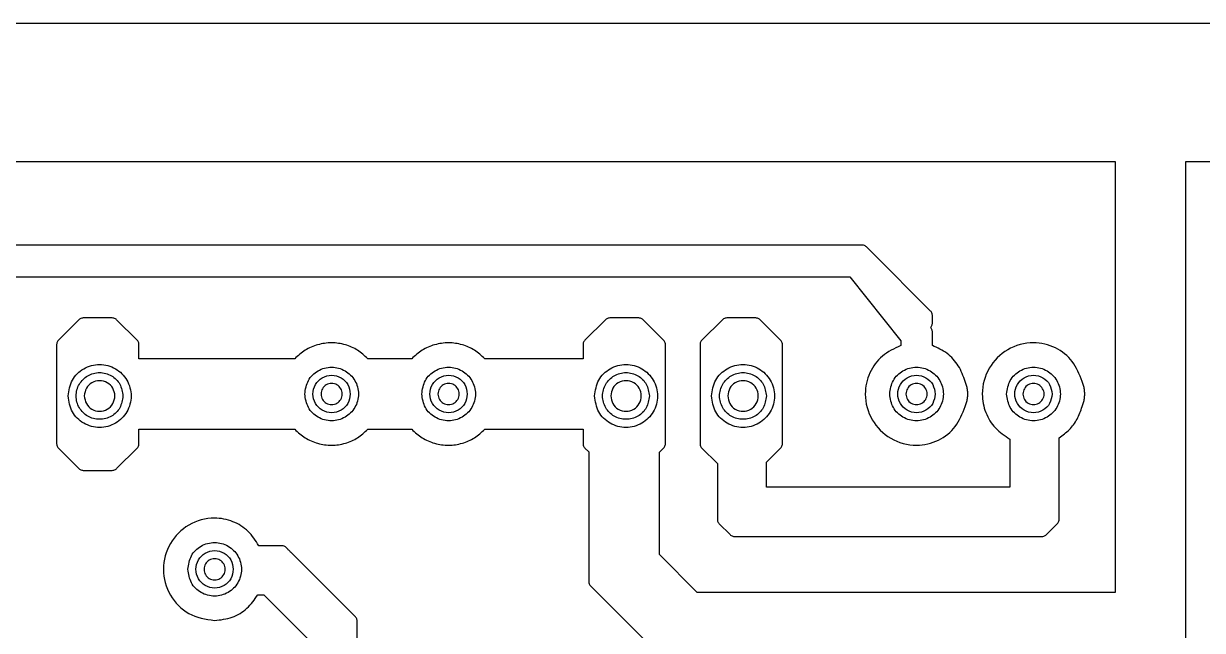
# Model space of a CAD drawing. Extents: x 3 to 107, y 3 to 87.
# Drawn here: x 68.2 to 93.8, y 73.71 to 86.9 of the extents above; entities that cross this region are included whole.
import ezdxf

# ---------------------------------------------------------------- set-up
doc = ezdxf.new("R2010")
doc.units = 0
doc.layers.add('ScottBernardi_VCdelay_PCB', color=7, linetype='CONTINUOUS')

msp = doc.modelspace()

# ---------------------------------------------------------------- linework, layer by layer
at = {"layer": 'ScottBernardi_VCdelay_PCB', "color": 7}
for points in [[(3.175, 2.94005), (107.362272, 2.94005), (107.362272, 86.901161), (3.175, 86.901161), (3.175, 2.94005), (3.175, 2.94005)], [(42.415531, 83.901139), (91.900375, 83.901139), (91.900375, 74.536653), (82.825519, 74.536653), (82.004606, 75.357919), (82.004606, 77.583242), (82.097386, 77.675669)], [(93.434606, 73.506542), (93.434606, 83.901139), (100.687364, 83.901139), (100.687364, 80.255181), (104.727375, 80.255181), (104.727375, 43.14825), (104.727375, 43.14825)], [(86.405156, 82.08645), (67.180178, 82.08645)], [(87.892819, 80.653467), (86.622819, 81.923467), (86.498642, 82.047644)], [(67.611272, 80.498244), (67.611272, 81.398533), (86.140219, 81.398533), (87.243708, 80.002592), (87.243708, 79.901344)], [(69.401972, 80.464378), (68.955708, 80.018114)], [(70.126931, 80.503183), (69.495811, 80.503183)], [(70.666681, 80.018114), (70.220417, 80.464378)], [(80.833031, 80.464378), (80.386414, 80.018114)], [(81.557636, 80.503183), (80.926164, 80.503183)], [(82.097386, 80.018114), (81.650769, 80.464378)], [(83.372678, 80.464378), (82.926414, 80.018114)], [(84.097989, 80.503183), (83.466517, 80.503183)], [(84.637739, 80.018114), (84.191475, 80.464378)], [(87.931625, 80.38465), (87.931625, 80.559981)], [(87.931625, 79.903461), (87.931625, 80.207203)], [(68.916903, 79.924628), (68.916903, 77.769156)], [(74.086508, 79.617006), (70.705839, 79.617006), (70.705839, 79.924628)], [(80.347608, 79.924628), (80.347608, 79.617006), (78.211892, 79.617006)], [(82.136192, 77.769156), (82.136192, 79.924628)], [(82.887961, 79.924628), (82.887961, 77.769156)], [(84.676192, 77.769156), (84.676192, 79.924628)], [(76.626508, 79.617006), (75.672244, 79.617006)], [(70.705839, 77.769156), (70.705839, 78.082422), (74.086156, 78.082422)], [(75.672244, 78.082422), (76.626508, 78.082422)], [(78.212244, 78.082422), (80.347608, 78.082422), (80.347608, 77.769156)], [(89.614022, 77.869344), (89.614022, 76.822653), (84.333292, 76.822653), (84.333292, 77.370869), (84.637739, 77.675669)], [(90.683292, 76.121683), (90.683292, 77.89545)], [(68.955708, 77.675669), (69.401972, 77.229406)], [(70.220417, 77.229406), (70.666681, 77.675669)], [(80.386414, 77.675669), (80.470022, 77.592061), (80.470022, 74.776542)], [(82.926414, 77.675669), (83.264022, 77.338061), (83.264022, 76.121683)], [(69.495811, 77.1906), (70.126931, 77.1906)], [(83.303181, 76.028197), (83.538836, 75.792894)], [(90.408478, 75.792894), (90.644133, 76.028197)], [(73.805344, 75.553006), (73.308986, 75.553006)], [(73.916822, 75.495856), (73.898831, 75.5142)], [(83.631969, 75.754089), (90.315344, 75.754089)], [(75.404486, 74.008544), (74.017011, 75.396372)], [(73.286056, 74.484089), (73.417289, 74.484089), (74.374375, 73.527356), (74.374375, 72.210083)], [(80.509181, 74.683056), (81.778828, 73.413056), (82.150656, 73.041228)], [(75.442939, 72.183625), (75.442939, 73.915058)]]:
    msp.add_lwpolyline(points, dxfattribs=at)
for points, knots in [([(86.498642, 82.047644), (86.489839, 82.055155), (86.472282, 82.070136), (86.439694, 82.083688), (86.416689, 82.085528), (86.405156, 82.08645)], [0, 0, 0, 0, 0.034585, 0.06898, 0.103555, 0.103555, 0.103555, 0.103555]), ([(87.931625, 80.559981), (87.930735, 80.571564), (87.928965, 80.594587), (87.915487, 80.627255), (87.900399, 80.644702), (87.892819, 80.653467)], [0, 0, 0, 0, 0.034721, 0.069014, 0.103632, 0.103632, 0.103632, 0.103632]), ([(69.495811, 80.503183), (69.484243, 80.502272), (69.461217, 80.500457), (69.4286, 80.486768), (69.410892, 80.471878), (69.401972, 80.464378)], [0, 0, 0, 0, 0.034666, 0.069001, 0.103846, 0.103846, 0.103846, 0.103846]), ([(70.220417, 80.464378), (70.211584, 80.471882), (70.19402, 80.486803), (70.161486, 80.500461), (70.138494, 80.502273), (70.126931, 80.503183)], [0, 0, 0, 0, 0.034647, 0.068897, 0.103551, 0.103551, 0.103551, 0.103551]), ([(80.926164, 80.503183), (80.91466, 80.502265), (80.891733, 80.500434), (80.859278, 80.486842), (80.841803, 80.471886), (80.833031, 80.464378)], [0, 0, 0, 0, 0.034485, 0.068723, 0.103235, 0.103235, 0.103235, 0.103235]), ([(81.650769, 80.464378), (81.641997, 80.471886), (81.624522, 80.486842), (81.592067, 80.500434), (81.56914, 80.502265), (81.557636, 80.503183)], [0, 0, 0, 0, 0.034512, 0.068751, 0.103235, 0.103235, 0.103235, 0.103235]), ([(83.466517, 80.503183), (83.454901, 80.502266), (83.431784, 80.50044), (83.399067, 80.486892), (83.381484, 80.471891), (83.372678, 80.464378)], [0, 0, 0, 0, 0.034822, 0.069301, 0.103896, 0.103896, 0.103896, 0.103896]), ([(84.191475, 80.464378), (84.182672, 80.471889), (84.165115, 80.486869), (84.132528, 80.500421), (84.109522, 80.502261), (84.097989, 80.503183)], [0, 0, 0, 0, 0.034585, 0.06898, 0.103555, 0.103555, 0.103555, 0.103555]), ([(87.895642, 80.296103), (87.9026, 80.304597), (87.916394, 80.321435), (87.929105, 80.352149), (87.930782, 80.373783), (87.931625, 80.38465)], [0, 0, 0, 0, 0.032838, 0.065101, 0.097663, 0.097663, 0.097663, 0.097663]), ([(87.931625, 80.207203), (87.930779, 80.218098), (87.929092, 80.239812), (87.916421, 80.270658), (87.902603, 80.287579), (87.895642, 80.296103)], [0, 0, 0, 0, 0.032653, 0.065073, 0.097985, 0.097985, 0.097985, 0.097985]), ([(68.955708, 80.018114), (68.948197, 80.009311), (68.933217, 79.991754), (68.919665, 79.959167), (68.917825, 79.936161), (68.916903, 79.924628)], [0, 0, 0, 0, 0.034585, 0.06898, 0.103555, 0.103555, 0.103555, 0.103555]), ([(70.705839, 79.924628), (70.70494, 79.936158), (70.703146, 79.959163), (70.689599, 79.991876), (70.674352, 80.009332), (70.666681, 80.018114)], [0, 0, 0, 0, 0.034567, 0.068967, 0.1038, 0.1038, 0.1038, 0.1038]), ([(75.672244, 79.617006), (75.601547, 79.682355), (75.459439, 79.813712), (75.186025, 79.933216), (74.886328, 79.976234), (74.584915, 79.932905), (74.305919, 79.814346), (74.15936, 79.682529), (74.086508, 79.617006)], [0, 0, 0, 0, 0.287186, 0.577264, 0.879017, 1.184694, 1.480426, 1.772721, 1.772721, 1.772721, 1.772721]), ([(78.211892, 79.617006), (78.141281, 79.682358), (77.999323, 79.813747), (77.725986, 79.933223), (77.426324, 79.976233), (77.124915, 79.932905), (76.845919, 79.814346), (76.69936, 79.682529), (76.626508, 79.617006)], [0, 0, 0, 0, 0.286994, 0.576989, 0.878729, 1.184406, 1.480139, 1.772433, 1.772433, 1.772433, 1.772433]), ([(80.386414, 80.018114), (80.378834, 80.009322), (80.363743, 79.991819), (80.3503, 79.959149), (80.348507, 79.936157), (80.347608, 79.924628)], [0, 0, 0, 0, 0.03468, 0.069045, 0.103611, 0.103611, 0.103611, 0.103611]), ([(82.136192, 79.924628), (82.135269, 79.936161), (82.133429, 79.959167), (82.119878, 79.991754), (82.104897, 80.009311), (82.097386, 80.018114)], [0, 0, 0, 0, 0.034575, 0.068971, 0.103555, 0.103555, 0.103555, 0.103555]), ([(82.926414, 80.018114), (82.918925, 80.009313), (82.90399, 79.991762), (82.890651, 79.959135), (82.88886, 79.936156), (82.887961, 79.924628)], [0, 0, 0, 0, 0.034529, 0.06886, 0.103423, 0.103423, 0.103423, 0.103423]), ([(84.676192, 79.924628), (84.675293, 79.936156), (84.673502, 79.959135), (84.660162, 79.991762), (84.645228, 80.009313), (84.637739, 80.018114)], [0, 0, 0, 0, 0.034563, 0.068894, 0.103423, 0.103423, 0.103423, 0.103423]), ([(87.243708, 79.901344), (87.103622, 79.835989), (86.824391, 79.705717), (86.544254, 79.315825), (86.432616, 78.813555), (86.580783, 78.267293), (87.005362, 77.842994), (87.557399, 77.692473), (88.072507, 77.813247), (88.466371, 78.124706), (88.584373, 78.423974), (88.643883, 78.5749)], [0, 0, 0, 0, 0.457407, 0.911739, 1.381584, 1.962613, 2.527076, 3.108105, 3.596214, 4.06775, 4.547502, 4.547502, 4.547502, 4.547502]), ([(88.643883, 79.124528), (88.60134, 79.24071), (88.517077, 79.470821), (88.263655, 79.750847), (88.042449, 79.852522), (87.931625, 79.903461)], [0, 0, 0, 0, 0.369113, 0.731065, 1.094471, 1.094471, 1.094471, 1.094471]), ([(91.184236, 79.124528), (91.124541, 79.275447), (91.00619, 79.574656), (90.612382, 79.886117), (90.097326, 80.006975), (89.545367, 79.856406), (89.120762, 79.432204), (88.97819, 78.905937), (89.067647, 78.443687), (89.281211, 78.090048), (89.503134, 77.94288), (89.614022, 77.869344)], [0, 0, 0, 0, 0.479969, 0.951575, 1.439468, 2.020497, 2.58496, 3.165989, 3.57584, 3.971519, 4.366682, 4.366682, 4.366682, 4.366682]), ([(69.165611, 78.807381), (69.184485, 78.686813), (69.221691, 78.449139), (69.494079, 78.187559), (69.84937, 78.090238), (70.208405, 78.187559), (70.469773, 78.449139), (70.567167, 78.807381), (70.469773, 79.165622), (70.208405, 79.427202), (69.84937, 79.524523), (69.494079, 79.427202), (69.221691, 79.165622), (69.184485, 78.927948), (69.165611, 78.807381)], [0, 0, 0, 0, 0.357652, 0.705036, 1.062687, 1.420339, 1.767723, 2.125375, 2.483027, 2.830411, 3.188062, 3.545714, 3.893098, 4.25075, 4.25075, 4.25075, 4.25075]), ([(74.304878, 78.849714), (74.320957, 78.747054), (74.352655, 78.544668), (74.584597, 78.321933), (74.887164, 78.239018), (75.192937, 78.321954), (75.415651, 78.544615), (75.498782, 78.849714), (75.415651, 79.154813), (75.192937, 79.377473), (74.887164, 79.46041), (74.584597, 79.377495), (74.352655, 79.15476), (74.320957, 78.952374), (74.304878, 78.849714)], [0, 0, 0, 0, 0.304537, 0.600368, 0.904904, 1.209529, 1.505481, 1.810041, 2.114602, 2.410553, 2.715178, 3.019714, 3.315546, 3.620082, 3.620082, 3.620082, 3.620082]), ([(76.844878, 78.849714), (76.860957, 78.747054), (76.892655, 78.544668), (77.124598, 78.321934), (77.42713, 78.239022), (77.732853, 78.321934), (77.955406, 78.544668), (78.038379, 78.849714), (77.955406, 79.15476), (77.732853, 79.377494), (77.42713, 79.460406), (77.124598, 79.377494), (76.892655, 79.15476), (76.860957, 78.952374), (76.844878, 78.849714)], [0, 0, 0, 0, 0.304537, 0.600368, 0.904904, 1.209441, 1.505272, 1.809809, 2.114345, 2.410176, 2.714713, 3.01925, 3.315081, 3.619618, 3.619618, 3.619618, 3.619618]), ([(80.595611, 78.807381), (80.614485, 78.686814), (80.651691, 78.449141), (80.92408, 78.187551), (81.279447, 78.090247), (81.638599, 78.187516), (81.900117, 78.449108), (81.997521, 78.807381), (81.900117, 79.165653), (81.638599, 79.427245), (81.279447, 79.524514), (80.92408, 79.42721), (80.651691, 79.16562), (80.614485, 78.927947), (80.595611, 78.807381)], [0, 0, 0, 0, 0.357652, 0.705036, 1.062687, 1.420579, 1.768028, 2.125683, 2.483338, 2.830787, 3.188678, 3.546329, 3.893714, 4.251365, 4.251365, 4.251365, 4.251365]), ([(83.135611, 78.807381), (83.154486, 78.686809), (83.191698, 78.449106), (83.46424, 78.187524), (83.819567, 78.090238), (84.178564, 78.187595), (84.439782, 78.449173), (84.537166, 78.807381), (84.439782, 79.165588), (84.178564, 79.427166), (83.819567, 79.524524), (83.46424, 79.427237), (83.191698, 79.165655), (83.154486, 78.927952), (83.135611, 78.807381)], [0, 0, 0, 0, 0.357655, 0.705104, 1.062995, 1.420407, 1.767727, 2.125375, 2.483023, 2.830343, 3.187755, 3.545646, 3.893095, 4.25075, 4.25075, 4.25075, 4.25075]), ([(87.004878, 78.849714), (87.020957, 78.747054), (87.052655, 78.544668), (87.284597, 78.321933), (87.587164, 78.239018), (87.892937, 78.321954), (88.115651, 78.544615), (88.198782, 78.849714), (88.115651, 79.154813), (87.892937, 79.377473), (87.587164, 79.46041), (87.284597, 79.377495), (87.052655, 79.15476), (87.020957, 78.952374), (87.004878, 78.849714)], [0, 0, 0, 0, 0.304537, 0.600368, 0.904904, 1.209529, 1.505481, 1.810041, 2.114602, 2.410553, 2.715178, 3.019714, 3.315546, 3.620082, 3.620082, 3.620082, 3.620082]), ([(89.544878, 78.849714), (89.560957, 78.747054), (89.592655, 78.544668), (89.824598, 78.321934), (90.12713, 78.239022), (90.432853, 78.321934), (90.655406, 78.544668), (90.738379, 78.849714), (90.655406, 79.15476), (90.432853, 79.377494), (90.12713, 79.460406), (89.824598, 79.377494), (89.592655, 79.15476), (89.560957, 78.952374), (89.544878, 78.849714)], [0, 0, 0, 0, 0.304537, 0.600368, 0.904904, 1.209441, 1.505272, 1.809809, 2.114345, 2.410176, 2.714713, 3.01925, 3.315081, 3.619618, 3.619618, 3.619618, 3.619618]), ([(70.358, 78.807381), (70.344025, 78.896917), (70.316485, 79.073356), (70.114258, 79.267586), (69.850467, 79.339634), (69.583903, 79.267586), (69.38983, 79.073356), (69.317728, 78.807381), (69.38983, 78.541405), (69.583903, 78.347175), (69.850467, 78.275127), (70.114258, 78.347175), (70.316485, 78.541405), (70.344025, 78.717845), (70.358, 78.807381)], [0, 0, 0, 0, 0.265574, 0.523341, 0.788916, 1.05449, 1.312257, 1.577831, 1.843406, 2.101172, 2.366747, 2.632321, 2.890088, 3.155662, 3.155662, 3.155662, 3.155662]), ([(69.518389, 78.807381), (69.527526, 78.865771), (69.545541, 78.9809), (69.677475, 79.1077), (69.849694, 79.15487), (70.023729, 79.1077), (70.150324, 78.9809), (70.197479, 78.807381), (70.150324, 78.633861), (70.023729, 78.507061), (69.849694, 78.459891), (69.677475, 78.507061), (69.545541, 78.633861), (69.527526, 78.74899), (69.518389, 78.807381)], [0, 0, 0, 0, 0.173215, 0.34153, 0.514917, 0.688305, 0.85662, 1.029835, 1.20305, 1.371365, 1.544752, 1.718139, 1.886455, 2.05967, 2.05967, 2.05967, 2.05967]), ([(75.294419, 78.849714), (75.28321, 78.92135), (75.261115, 79.062549), (75.099155, 79.21785), (74.888119, 79.275535), (74.674897, 79.217815), (74.51963, 79.062516), (74.461801, 78.849714), (74.51963, 78.636912), (74.674897, 78.481613), (74.888119, 78.423893), (75.099155, 78.481577), (75.261115, 78.636878), (75.28321, 78.778078), (75.294419, 78.849714)], [0, 0, 0, 0, 0.212483, 0.418817, 0.631365, 0.843673, 1.049942, 1.262422, 1.474902, 1.681171, 1.893479, 2.106027, 2.31236, 2.524844, 2.524844, 2.524844, 2.524844]), ([(75.294419, 78.849714), (75.28321, 78.92135), (75.261115, 79.062549), (75.099155, 79.21785), (74.888119, 79.275535), (74.674897, 79.217815), (74.51963, 79.062516), (74.461801, 78.849714), (74.51963, 78.636912), (74.674897, 78.481613), (74.888119, 78.423893), (75.099155, 78.481577), (75.261115, 78.636878), (75.28321, 78.778078), (75.294419, 78.849714)], [0, 0, 0, 0, 0.212483, 0.418817, 0.631365, 0.843673, 1.049942, 1.262422, 1.474902, 1.681171, 1.893479, 2.106027, 2.31236, 2.524844, 2.524844, 2.524844, 2.524844]), ([(77.834067, 78.849714), (77.822887, 78.921343), (77.800855, 79.062494), (77.639073, 79.217878), (77.42804, 79.275517), (77.214789, 79.217878), (77.059531, 79.062494), (77.001849, 78.849714), (77.059531, 78.636933), (77.214789, 78.48155), (77.42804, 78.423911), (77.639073, 78.48155), (77.800855, 78.636933), (77.822887, 78.778085), (77.834067, 78.849714)], [0, 0, 0, 0, 0.21246, 0.418673, 0.631132, 0.843592, 1.049805, 1.262265, 1.474725, 1.680938, 1.893397, 2.105857, 2.31207, 2.52453, 2.52453, 2.52453, 2.52453]), ([(77.834067, 78.849714), (77.822887, 78.921343), (77.800855, 79.062494), (77.639073, 79.217878), (77.42804, 79.275517), (77.214789, 79.217878), (77.059531, 79.062494), (77.001849, 78.849714), (77.059531, 78.636933), (77.214789, 78.48155), (77.42804, 78.423911), (77.639073, 78.48155), (77.800855, 78.636933), (77.822887, 78.778085), (77.834067, 78.849714)], [0, 0, 0, 0, 0.21246, 0.418673, 0.631132, 0.843592, 1.049805, 1.262265, 1.474725, 1.680938, 1.893397, 2.105857, 2.31207, 2.52453, 2.52453, 2.52453, 2.52453]), ([(81.788353, 78.807381), (81.774348, 78.896923), (81.746746, 79.073409), (81.544338, 79.267565), (81.280502, 79.339639), (81.013902, 79.267587), (80.81983, 79.073356), (80.747728, 78.807381), (80.81983, 78.541405), (81.013902, 78.347174), (81.280502, 78.275122), (81.544338, 78.347196), (81.746746, 78.541352), (81.774348, 78.717838), (81.788353, 78.807381)], [0, 0, 0, 0, 0.265598, 0.523485, 0.789148, 1.054722, 1.312489, 1.578063, 1.843638, 2.101405, 2.366979, 2.632642, 2.890529, 3.156127, 3.156127, 3.156127, 3.156127]), ([(80.948389, 78.807381), (80.957554, 78.865774), (80.975627, 78.980921), (81.107585, 79.107637), (81.279771, 79.154887), (81.453816, 79.107672), (81.580569, 78.980955), (81.627882, 78.807381), (81.580569, 78.633806), (81.453816, 78.507089), (81.279771, 78.459874), (81.107585, 78.507124), (80.975627, 78.63384), (80.957554, 78.748987), (80.948389, 78.807381)], [0, 0, 0, 0, 0.173236, 0.341606, 0.514842, 0.688317, 0.856753, 1.029992, 1.203231, 1.371666, 1.545142, 1.718377, 1.886748, 2.059984, 2.059984, 2.059984, 2.059984]), ([(84.328, 78.807381), (84.314054, 78.896909), (84.286577, 79.073301), (84.08453, 79.267614), (83.820707, 79.339621), (83.554063, 79.267628), (83.359838, 79.073388), (83.287727, 78.807381), (83.359838, 78.541373), (83.554063, 78.347133), (83.820707, 78.27514), (84.08453, 78.347147), (84.286577, 78.54146), (84.314054, 78.717852), (84.328, 78.807381)], [0, 0, 0, 0, 0.265551, 0.523197, 0.788683, 1.054497, 1.312329, 1.577907, 1.843485, 2.101316, 2.36713, 2.632616, 2.890263, 3.155813, 3.155813, 3.155813, 3.155813]), ([(83.488389, 78.807381), (83.497555, 78.865779), (83.515634, 78.980957), (83.647745, 79.107664), (83.819891, 79.154897), (83.993781, 79.107593), (84.120234, 78.98089), (84.167526, 78.807381), (84.120234, 78.633871), (83.993781, 78.507168), (83.819891, 78.459865), (83.647745, 78.507097), (83.515634, 78.633804), (83.497555, 78.748982), (83.488389, 78.807381)], [0, 0, 0, 0, 0.173239, 0.341674, 0.51515, 0.688146, 0.856452, 1.029684, 1.202916, 1.371222, 1.544219, 1.717694, 1.886129, 2.059368, 2.059368, 2.059368, 2.059368]), ([(87.994419, 78.849714), (87.98321, 78.92135), (87.961115, 79.062549), (87.799155, 79.21785), (87.588119, 79.275535), (87.374897, 79.217815), (87.21963, 79.062516), (87.161801, 78.849714), (87.21963, 78.636912), (87.374897, 78.481613), (87.588119, 78.423893), (87.799155, 78.481577), (87.961115, 78.636878), (87.98321, 78.778078), (87.994419, 78.849714)], [0, 0, 0, 0, 0.212483, 0.418817, 0.631365, 0.843673, 1.049942, 1.262422, 1.474902, 1.681171, 1.893479, 2.106027, 2.31236, 2.524844, 2.524844, 2.524844, 2.524844]), ([(87.994419, 78.849714), (87.98321, 78.92135), (87.961115, 79.062549), (87.799155, 79.21785), (87.588119, 79.275535), (87.374897, 79.217815), (87.21963, 79.062516), (87.161801, 78.849714), (87.21963, 78.636912), (87.374897, 78.481613), (87.588119, 78.423893), (87.799155, 78.481577), (87.961115, 78.636878), (87.98321, 78.778078), (87.994419, 78.849714)], [0, 0, 0, 0, 0.212483, 0.418817, 0.631365, 0.843673, 1.049942, 1.262422, 1.474902, 1.681171, 1.893479, 2.106027, 2.31236, 2.524844, 2.524844, 2.524844, 2.524844]), ([(88.643883, 78.5749), (88.654883, 78.603675), (88.677074, 78.661727), (88.695508, 78.754392), (88.702233, 78.849714), (88.695508, 78.945036), (88.677074, 79.037701), (88.654883, 79.095752), (88.643883, 79.124528)], [0, 0, 0, 0, 0.092282, 0.186171, 0.28218, 0.378189, 0.472079, 0.564361, 0.564361, 0.564361, 0.564361]), ([(90.534067, 78.849714), (90.522887, 78.921343), (90.500855, 79.062494), (90.339073, 79.217878), (90.12804, 79.275517), (89.914789, 79.217878), (89.759531, 79.062494), (89.701849, 78.849714), (89.759531, 78.636933), (89.914789, 78.48155), (90.12804, 78.423911), (90.339073, 78.48155), (90.500855, 78.636933), (90.522887, 78.778085), (90.534067, 78.849714)], [0, 0, 0, 0, 0.21246, 0.418673, 0.631132, 0.843592, 1.049805, 1.262265, 1.474725, 1.680938, 1.893397, 2.105857, 2.31207, 2.52453, 2.52453, 2.52453, 2.52453]), ([(90.534067, 78.849714), (90.522887, 78.921343), (90.500855, 79.062494), (90.339073, 79.217878), (90.12804, 79.275517), (89.914789, 79.217878), (89.759531, 79.062494), (89.701849, 78.849714), (89.759531, 78.636933), (89.914789, 78.48155), (90.12804, 78.423911), (90.339073, 78.48155), (90.500855, 78.636933), (90.522887, 78.778085), (90.534067, 78.849714)], [0, 0, 0, 0, 0.21246, 0.418673, 0.631132, 0.843592, 1.049805, 1.262265, 1.474725, 1.680938, 1.893397, 2.105857, 2.31207, 2.52453, 2.52453, 2.52453, 2.52453]), ([(91.184236, 78.5749), (91.195048, 78.603686), (91.216874, 78.661799), (91.23516, 78.754405), (91.241877, 78.849687), (91.235167, 78.944948), (91.216836, 79.037539), (91.195044, 79.095689), (91.184236, 79.124528)], [0, 0, 0, 0, 0.092119, 0.185971, 0.281979, 0.377908, 0.471683, 0.56395, 0.56395, 0.56395, 0.56395]), ([(74.657656, 78.849714), (74.664026, 78.8902), (74.676591, 78.970059), (74.768103, 79.057929), (74.887532, 79.09077), (75.008262, 79.057965), (75.096209, 78.970091), (75.129081, 78.84967), (75.096266, 78.729226), (75.008242, 78.641364), (74.887532, 78.608707), (74.768123, 78.641399), (74.676532, 78.729261), (74.664009, 78.809168), (74.657656, 78.849714)], [0, 0, 0, 0, 0.120121, 0.236938, 0.357059, 0.477419, 0.594301, 0.714426, 0.834701, 0.951528, 1.071868, 1.191968, 1.30873, 1.429002, 1.429002, 1.429002, 1.429002]), ([(77.197656, 78.849714), (77.204026, 78.8902), (77.21659, 78.97006), (77.308104, 79.057928), (77.427498, 79.090765), (77.548177, 79.057986), (77.635964, 78.970038), (77.668678, 78.84967), (77.636021, 78.729279), (77.548157, 78.641344), (77.427498, 78.608711), (77.308124, 78.6414), (77.216531, 78.729261), (77.204009, 78.809168), (77.197656, 78.849714)], [0, 0, 0, 0, 0.120121, 0.236938, 0.357059, 0.477331, 0.594093, 0.714193, 0.834445, 0.951151, 1.071403, 1.191503, 1.308265, 1.428537, 1.428537, 1.428537, 1.428537]), ([(87.357656, 78.849714), (87.364026, 78.8902), (87.376591, 78.970059), (87.468103, 79.057929), (87.587532, 79.09077), (87.708262, 79.057965), (87.796209, 78.970091), (87.829081, 78.84967), (87.796266, 78.729226), (87.708242, 78.641364), (87.587532, 78.608707), (87.468123, 78.641399), (87.376532, 78.729261), (87.364009, 78.809168), (87.357656, 78.849714)], [0, 0, 0, 0, 0.120121, 0.236938, 0.357059, 0.477419, 0.594301, 0.714426, 0.834701, 0.951528, 1.071868, 1.191968, 1.30873, 1.429002, 1.429002, 1.429002, 1.429002]), ([(89.897656, 78.849714), (89.904026, 78.8902), (89.91659, 78.97006), (90.008104, 79.057928), (90.127498, 79.090765), (90.248177, 79.057986), (90.335964, 78.970038), (90.368678, 78.84967), (90.336021, 78.729279), (90.248157, 78.641344), (90.127498, 78.608711), (90.008124, 78.6414), (89.916531, 78.729261), (89.904009, 78.809168), (89.897656, 78.849714)], [0, 0, 0, 0, 0.120121, 0.236938, 0.357059, 0.477331, 0.594093, 0.714193, 0.834445, 0.951151, 1.071403, 1.191503, 1.308265, 1.428537, 1.428537, 1.428537, 1.428537]), ([(90.683292, 77.89545), (90.760349, 77.951398), (90.914897, 78.063609), (91.089279, 78.299882), (91.152382, 78.482643), (91.184236, 78.5749)], [0, 0, 0, 0, 0.284626, 0.570852, 0.862622, 0.862622, 0.862622, 0.862622]), ([(74.086156, 78.082422), (74.159026, 78.016828), (74.305611, 77.88488), (74.584828, 77.766455), (74.886345, 77.723239), (75.186094, 77.766093), (75.45959, 77.885548), (75.601585, 78.017006), (75.672244, 78.082422)], [0, 0, 0, 0, 0.292464, 0.58832, 0.894077, 1.195975, 1.485949, 1.773174, 1.773174, 1.773174, 1.773174]), ([(76.626508, 78.082422), (76.699348, 78.016831), (76.845852, 77.884907), (77.124934, 77.766442), (77.426328, 77.723235), (77.726006, 77.766131), (77.999507, 77.885543), (78.141558, 78.017005), (78.212244, 78.082422)], [0, 0, 0, 0, 0.292393, 0.588094, 0.89376, 1.195502, 1.485548, 1.772833, 1.772833, 1.772833, 1.772833]), ([(68.916903, 77.769156), (68.917822, 77.757646), (68.919657, 77.734686), (68.933279, 77.702149), (68.948204, 77.684529), (68.955708, 77.675669)], [0, 0, 0, 0, 0.034498, 0.068821, 0.10353, 0.10353, 0.10353, 0.10353]), ([(70.666681, 77.675669), (70.674345, 77.684508), (70.689537, 77.702027), (70.703154, 77.73469), (70.704943, 77.757649), (70.705839, 77.769156)], [0, 0, 0, 0, 0.034956, 0.069284, 0.103773, 0.103773, 0.103773, 0.103773]), ([(80.347608, 77.769156), (80.348504, 77.75765), (80.350291, 77.734704), (80.363805, 77.702084), (80.37884, 77.684518), (80.386414, 77.675669)], [0, 0, 0, 0, 0.034487, 0.06878, 0.103585, 0.103585, 0.103585, 0.103585]), ([(82.097386, 77.675669), (82.10489, 77.684529), (82.119816, 77.702149), (82.133438, 77.734686), (82.135272, 77.757646), (82.136192, 77.769156)], [0, 0, 0, 0, 0.034709, 0.069032, 0.10353, 0.10353, 0.10353, 0.10353]), ([(82.887961, 77.769156), (82.888857, 77.757651), (82.890643, 77.734718), (82.904052, 77.70214), (82.918931, 77.684527), (82.926414, 77.675669)], [0, 0, 0, 0, 0.034486, 0.068744, 0.103398, 0.103398, 0.103398, 0.103398]), ([(84.637739, 77.675669), (84.645221, 77.684527), (84.660101, 77.70214), (84.67351, 77.734718), (84.675296, 77.757651), (84.676192, 77.769156)], [0, 0, 0, 0, 0.034654, 0.068912, 0.103398, 0.103398, 0.103398, 0.103398]), ([(69.401972, 77.229406), (69.410892, 77.221905), (69.4286, 77.207015), (69.461217, 77.193327), (69.484243, 77.191512), (69.495811, 77.1906)], [0, 0, 0, 0, 0.034844, 0.069179, 0.103846, 0.103846, 0.103846, 0.103846]), ([(70.126931, 77.1906), (70.138494, 77.191511), (70.161486, 77.193322), (70.19402, 77.20698), (70.211584, 77.221902), (70.220417, 77.229406)], [0, 0, 0, 0, 0.034653, 0.068904, 0.103551, 0.103551, 0.103551, 0.103551]), ([(73.308986, 75.553006), (73.237426, 75.663504), (73.094636, 75.88399), (72.748507, 76.100005), (72.289588, 76.189172), (71.765258, 76.046493), (71.340807, 75.622021), (71.182429, 75.038681), (71.340706, 74.461479), (71.765655, 74.018941), (72.151801, 73.958444), (72.347667, 73.927758)], [0, 0, 0, 0, 0.391114, 0.780425, 1.185194, 1.766223, 2.330686, 2.911715, 3.492745, 4.057208, 4.638237, 4.638237, 4.638237, 4.638237]), ([(83.264022, 76.121683), (83.264942, 76.110173), (83.266778, 76.0872), (83.280504, 76.05462), (83.295585, 76.037047), (83.303181, 76.028197)], [0, 0, 0, 0, 0.034499, 0.068858, 0.103718, 0.103718, 0.103718, 0.103718]), ([(90.644133, 76.028197), (90.651798, 76.037036), (90.666989, 76.054555), (90.680607, 76.087217), (90.682395, 76.110177), (90.683292, 76.121683)], [0, 0, 0, 0, 0.034956, 0.069284, 0.103773, 0.103773, 0.103773, 0.103773]), ([(83.538836, 75.792894), (83.547608, 75.785386), (83.565084, 75.77043), (83.597539, 75.756838), (83.620465, 75.755007), (83.631969, 75.754089)], [0, 0, 0, 0, 0.034512, 0.068751, 0.103235, 0.103235, 0.103235, 0.103235]), ([(90.315344, 75.754089), (90.326849, 75.755007), (90.349775, 75.756838), (90.38223, 75.77043), (90.399705, 75.785386), (90.408478, 75.792894)], [0, 0, 0, 0, 0.034485, 0.068723, 0.103235, 0.103235, 0.103235, 0.103235]), ([(71.764878, 75.039714), (71.780957, 74.937054), (71.812655, 74.734668), (72.044598, 74.511934), (72.34713, 74.429022), (72.652853, 74.511934), (72.875406, 74.734668), (72.958379, 75.039714), (72.875406, 75.34476), (72.652853, 75.567494), (72.34713, 75.650406), (72.044598, 75.567494), (71.812655, 75.34476), (71.780957, 75.142374), (71.764878, 75.039714)], [0, 0, 0, 0, 0.304537, 0.600368, 0.904904, 1.209441, 1.505272, 1.809809, 2.114345, 2.410176, 2.714713, 3.01925, 3.315081, 3.619618, 3.619618, 3.619618, 3.619618]), ([(73.898831, 75.5142), (73.889998, 75.521704), (73.872434, 75.536626), (73.8399, 75.550284), (73.816908, 75.552095), (73.805344, 75.553006)], [0, 0, 0, 0, 0.034647, 0.068897, 0.103551, 0.103551, 0.103551, 0.103551]), ([(72.754067, 75.039714), (72.742887, 75.111343), (72.720855, 75.252494), (72.559073, 75.407878), (72.34804, 75.465517), (72.134789, 75.407878), (71.979531, 75.252494), (71.921849, 75.039714), (71.979531, 74.826933), (72.134789, 74.67155), (72.34804, 74.613911), (72.559073, 74.67155), (72.720855, 74.826933), (72.742887, 74.968085), (72.754067, 75.039714)], [0, 0, 0, 0, 0.21246, 0.418673, 0.631132, 0.843592, 1.049805, 1.262265, 1.474725, 1.680938, 1.893397, 2.105857, 2.31207, 2.52453, 2.52453, 2.52453, 2.52453]), ([(72.754067, 75.039714), (72.742887, 75.111343), (72.720855, 75.252494), (72.559073, 75.407878), (72.34804, 75.465517), (72.134789, 75.407878), (71.979531, 75.252494), (71.921849, 75.039714), (71.979531, 74.826933), (72.134789, 74.67155), (72.34804, 74.613911), (72.559073, 74.67155), (72.720855, 74.826933), (72.742887, 74.968085), (72.754067, 75.039714)], [0, 0, 0, 0, 0.21246, 0.418673, 0.631132, 0.843592, 1.049805, 1.262265, 1.474725, 1.680938, 1.893397, 2.105857, 2.31207, 2.52453, 2.52453, 2.52453, 2.52453]), ([(72.117656, 75.039714), (72.124026, 75.080201), (72.136591, 75.160062), (72.228103, 75.247921), (72.347454, 75.280779), (72.468068, 75.247922), (72.555865, 75.16006), (72.588727, 75.03967), (72.555922, 74.919257), (72.468048, 74.831408), (72.347454, 74.798697), (72.228122, 74.831407), (72.136532, 74.919259), (72.124009, 74.999168), (72.117656, 75.039714)], [0, 0, 0, 0, 0.120121, 0.236938, 0.357059, 0.47718, 0.593997, 0.714118, 0.83439, 0.951152, 1.071252, 1.191353, 1.308114, 1.428387, 1.428387, 1.428387, 1.428387]), ([(74.017011, 75.396372), (74.010778, 75.402508), (73.990897, 75.422077), (73.95763, 75.455367), (73.930429, 75.482355), (73.916822, 75.495856)], [0, 0, 0, 0, 0.026239, 0.083687, 0.141191, 0.141191, 0.141191, 0.141191]), ([(80.470022, 74.776542), (80.470942, 74.765031), (80.472778, 74.742058), (80.486504, 74.709479), (80.501585, 74.691906), (80.509181, 74.683056)], [0, 0, 0, 0, 0.034499, 0.068858, 0.103718, 0.103718, 0.103718, 0.103718]), ([(72.347667, 73.927758), (72.477759, 73.941753), (72.732916, 73.969202), (73.068888, 74.17621), (73.213613, 74.381387), (73.286056, 74.484089)], [0, 0, 0, 0, 0.389037, 0.763037, 1.13787, 1.13787, 1.13787, 1.13787]), ([(75.442939, 73.915058), (75.442043, 73.926563), (75.440257, 73.949496), (75.426848, 73.982074), (75.411969, 73.999687), (75.404486, 74.008544)], [0, 0, 0, 0, 0.034486, 0.068744, 0.103398, 0.103398, 0.103398, 0.103398])]:
    msp.add_open_spline(points, degree=3, knots=knots, dxfattribs=at)

doc.saveas('drawing.dxf')
